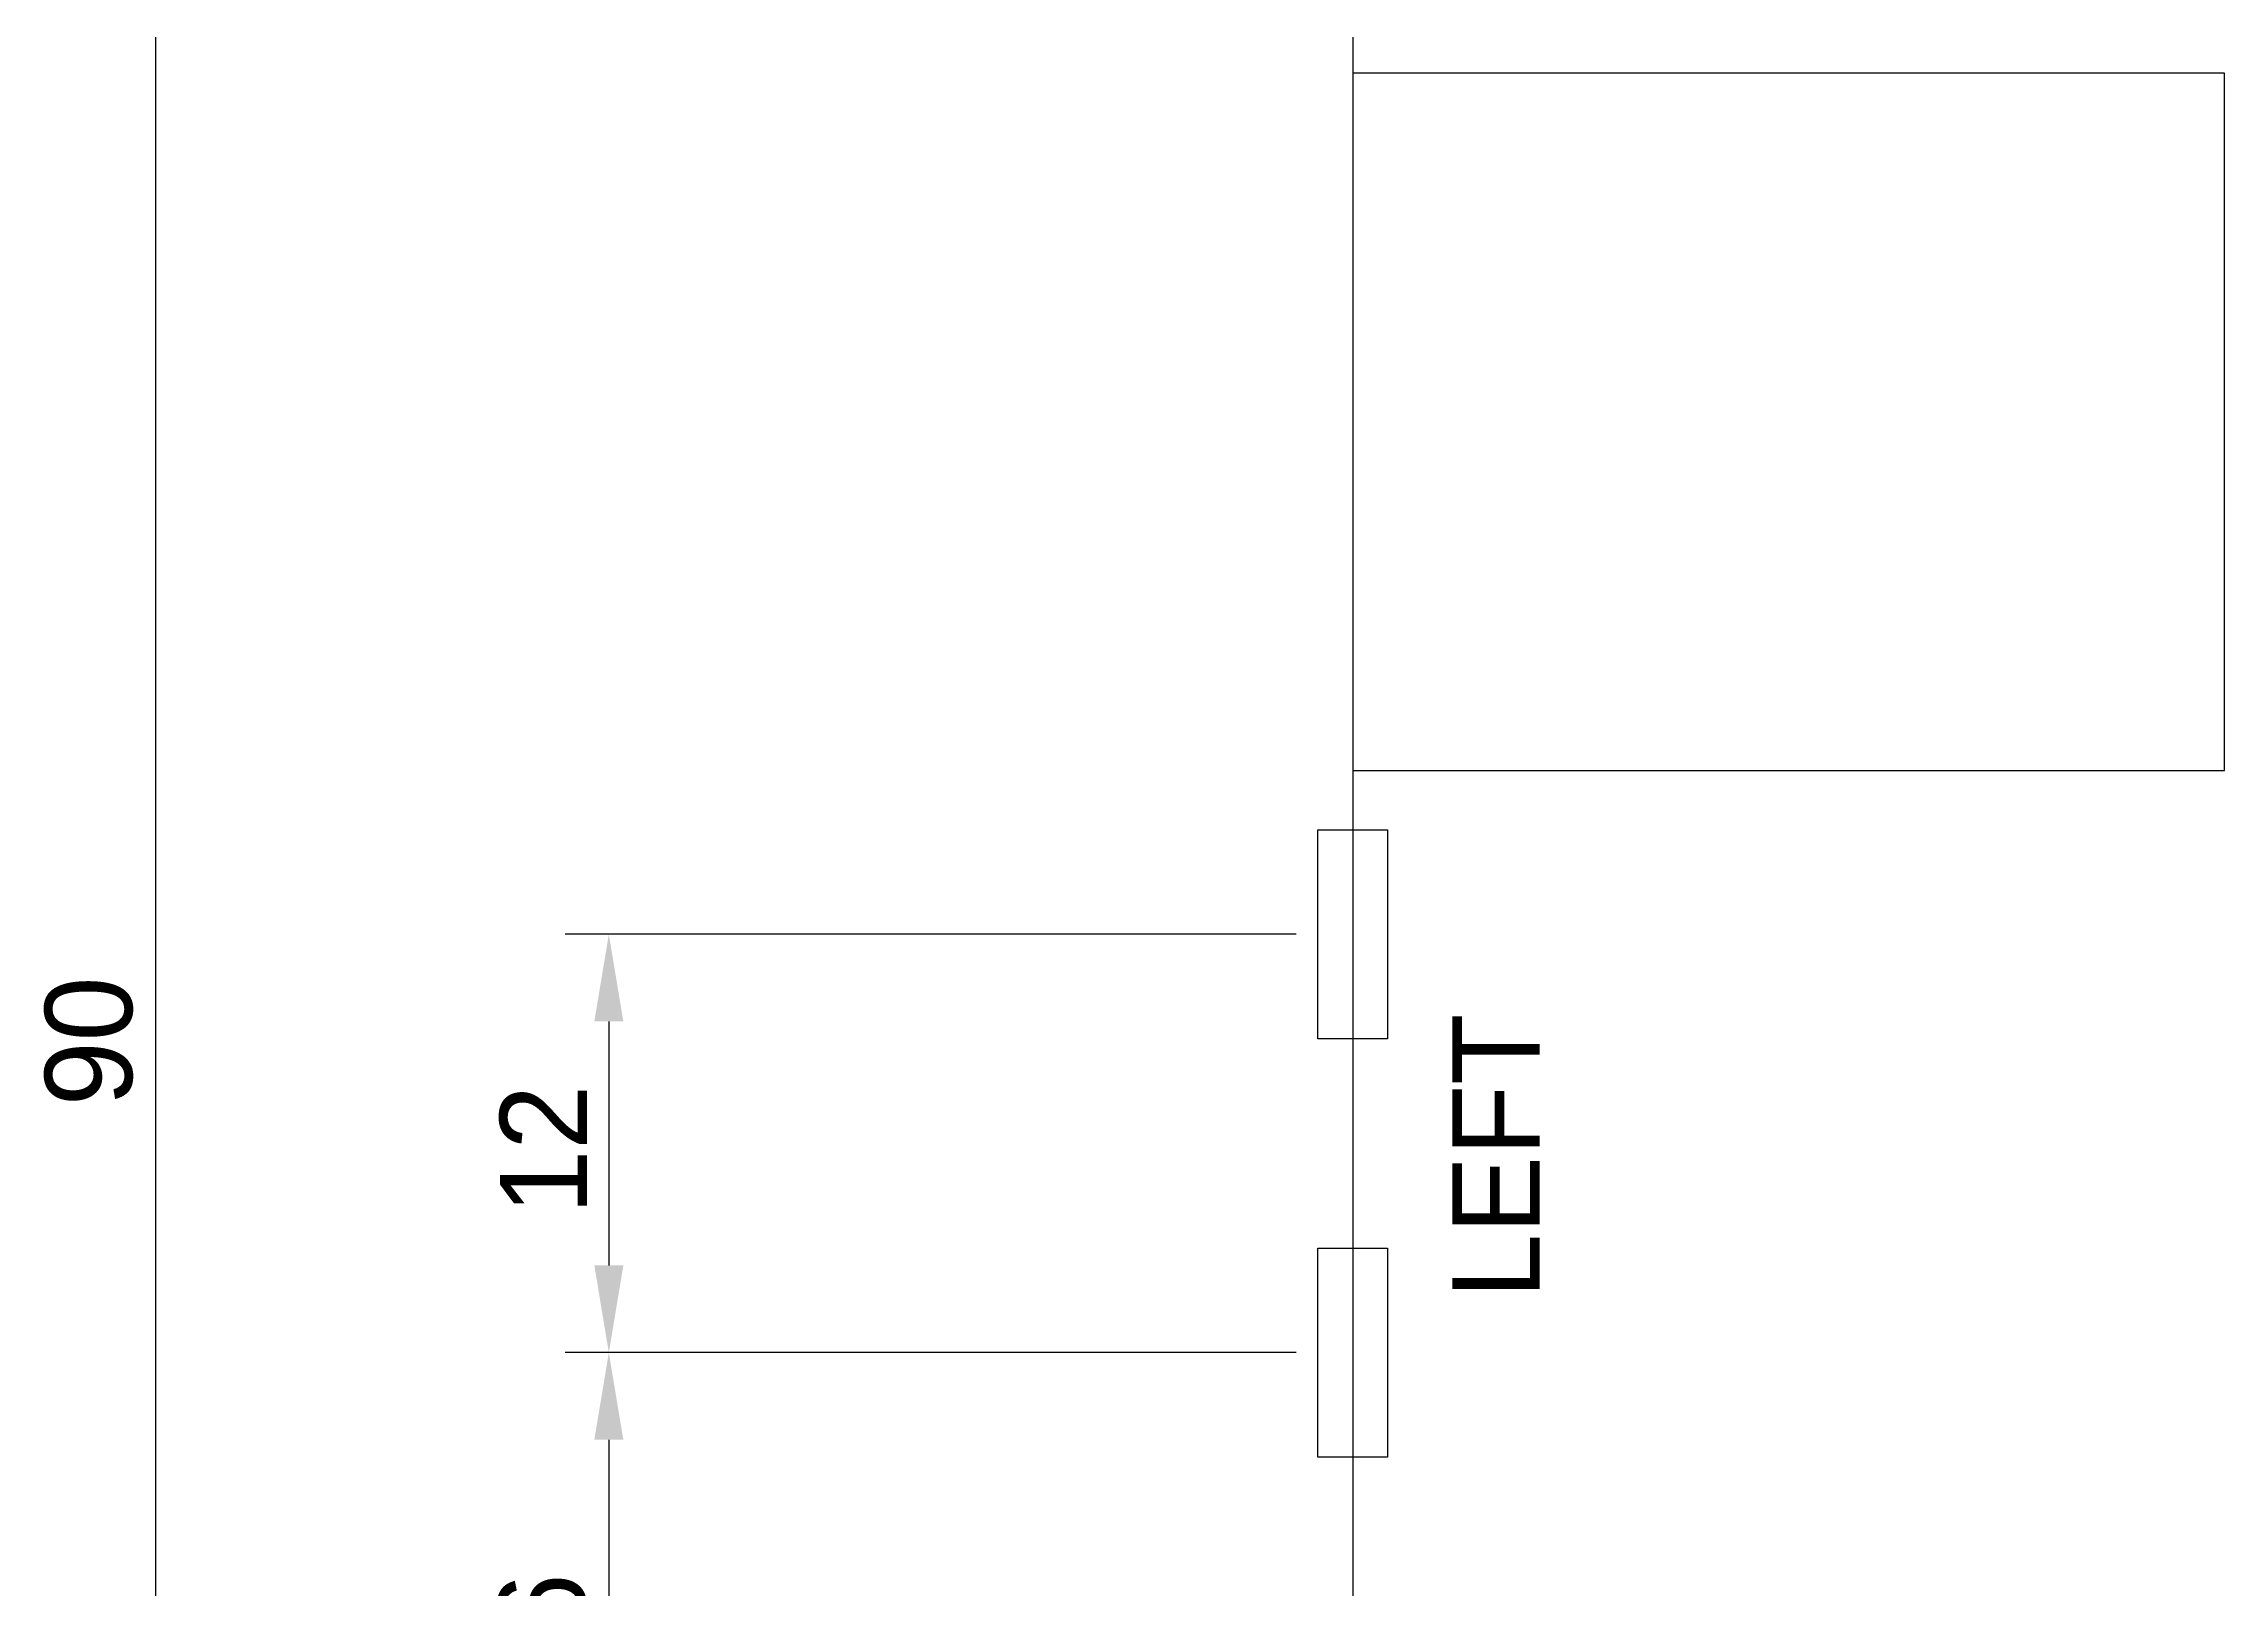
# Model space of a CAD drawing. Extents: x 2771 to 3062, y 837 to 1002.
# Drawn here: x 2771.2 to 2833.8, y 881.2 to 925.5 of the extents above; entities that cross this region are included whole.
import ezdxf

# ---------------------------------------------------------------- set-up
doc = ezdxf.new("R2010")
doc.units = 0
doc.layers.get('DEFPOINTS').update_dxf_attribs({"linetype": 'CONTINUOUS'})
for name, color, linetype in [('COMPONENTS', 3, 'CONTINUOUS'), ('DIMENSIONS', 2, 'CONTINUOUS'), ('OUTLINE', 1, 'CONTINUOUS')]:
    doc.layers.add(name, color=color, linetype=linetype)
doc.dimstyles.get("Standard").update_dxf_attribs({"dimtxt": 0.18, "dimasz": 0.18, "dimexe": 0.18, "dimexo": 0.0625, "dimgap": 0.09, "dimtad": 0, "dimtih": 1, "dimtoh": 1, "dimzin": 0, "dimcen": 0.09, "dimazin": 3, "dimtfac": 1, "dimtofl": 0, "dimtmove": 0, "dimatfit": 3})

# ---------------------------------------------------------------- blocks, each defined once
blk = doc.blocks.new('*U47')
at = {"layer": 'DIMENSIONS', "color": 0}
blk.add_text('90', height=2.5, rotation=90, dxfattribs=at).set_placement((2773.753, 895.028))
blk = doc.blocks.new('*D46')
at = {"layer": 'DEFPOINTS', "color": 0}
for p in [(2809.258, 941.959), (2774.421, 851.959), (2809.258, 851.959)]:
    blk.add_point(p, dxfattribs=at)
at = {"layer": 'DIMENSIONS', "color": 0}
for p, q in [((2808.633, 941.959), (2773.171, 941.959)), ((2774.421, 939.459), (2774.421, 854.459)), ((2808.633, 851.959), (2773.171, 851.959))]:
    blk.add_line(p, q, dxfattribs=at)
for points in [[(2774.004, 939.459), (2774.838, 939.459), (2774.421, 941.959)], [(2774.004, 854.459), (2774.838, 854.459), (2774.421, 851.959)]]:
    blk.add_solid(points, dxfattribs=at)
at = {"layer": 'DIMENSIONS'}
blk.add_blockref('*U47', (0, 0), dxfattribs=at)
blk = doc.blocks.new('*U61')
at = {"layer": 'DIMENSIONS', "color": 0}
blk.add_text('12', height=2.5, rotation=90, dxfattribs=at).set_placement((2786.801, 891.919))
blk = doc.blocks.new('*D60')
at = {"layer": 'DEFPOINTS', "color": 0}
for p in [(2807.758, 899.959), (2787.426, 887.959), (2807.758, 887.959)]:
    blk.add_point(p, dxfattribs=at)
at = {"layer": 'DIMENSIONS', "color": 0}
for p, q in [((2807.133, 899.959), (2786.176, 899.959)), ((2787.426, 897.459), (2787.426, 890.459)), ((2807.133, 887.959), (2786.176, 887.959))]:
    blk.add_line(p, q, dxfattribs=at)
for points in [[(2787.01, 897.459), (2787.843, 897.459), (2787.426, 899.959)], [(2787.01, 890.459), (2787.843, 890.459), (2787.426, 887.959)]]:
    blk.add_solid(points, dxfattribs=at)
at = {"layer": 'DIMENSIONS'}
blk.add_blockref('*U61', (0, 0), dxfattribs=at)
blk = doc.blocks.new('*U63')
at = {"layer": 'DIMENSIONS', "color": 0}
blk.add_text('16', height=2.5, rotation=90, dxfattribs=at).set_placement((2786.759, 877.907))
blk = doc.blocks.new('*D62')
at = {"layer": 'DEFPOINTS', "color": 0}
for p in [(2807.758, 887.959), (2787.426, 871.959), (2807.758, 871.959)]:
    blk.add_point(p, dxfattribs=at)
at = {"layer": 'DIMENSIONS', "color": 0}
for p, q in [((2807.133, 887.959), (2786.176, 887.959)), ((2787.426, 885.459), (2787.426, 874.459)), ((2807.133, 871.959), (2786.176, 871.959))]:
    blk.add_line(p, q, dxfattribs=at)
for points in [[(2787.01, 885.459), (2787.843, 885.459), (2787.426, 887.959)], [(2787.01, 874.459), (2787.843, 874.459), (2787.426, 871.959)]]:
    blk.add_solid(points, dxfattribs=at)
at = {"layer": 'DIMENSIONS'}
blk.add_blockref('*U63', (0, 0), dxfattribs=at)

msp = doc.modelspace()

# ---------------------------------------------------------------- linework, layer by layer
at = {"layer": 'COMPONENTS'}
for points in [[(2808.758, 904.659), (2833.758, 904.659), (2833.758, 924.659), (2808.758, 924.659)], [(2807.758, 902.959), (2809.758, 902.959), (2809.758, 896.959), (2807.758, 896.959)], [(2807.758, 890.959), (2809.758, 890.959), (2809.758, 884.959), (2807.758, 884.959)]]:
    msp.add_lwpolyline(points, close=True, dxfattribs=at)
at = {"layer": 'OUTLINE'}
msp.add_line((2808.758, 941.459), (2808.758, 852.459), dxfattribs=at)

# ---------------------------------------------------------------- texts
at = {"layer": 'DIMENSIONS'}
msp.add_text('LEFT', height=2.5, rotation=90, dxfattribs=at).set_placement((2814.12, 889.51))

# ---------------------------------------------------------------- dimensions: what is measured, and where the dimension line sits
for base, p1, p2, angle, picture, middle in [((2774.421, 851.959), (2809.258, 941.959), (2809.258, 851.959), 90, '*D46', (2772.52, 896.959)), ((2787.426, 887.959), (2807.758, 899.959), (2807.758, 887.959), 270, '*D60', (2785.546, 893.959)), ((2787.426, 871.959), (2807.758, 887.959), (2807.758, 871.959), 90, '*D62', (2785.525, 879.959))]:
    dim = msp.add_linear_dim(base=base, p1=p1, p2=p2, angle=angle, dimstyle='Standard', dxfattribs=at)
    dim.commit()
    dim.dimension.update_dxf_attribs({"geometry": picture, "text_midpoint": middle})

doc.saveas('drawing.dxf')
